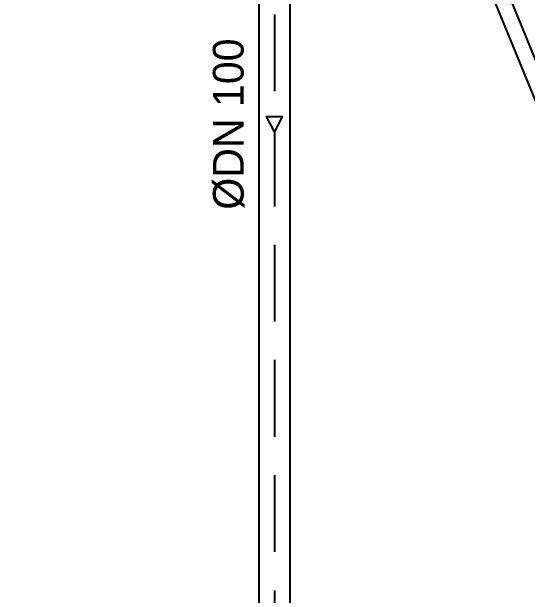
# Model space of a CAD drawing. Header units: millimetres. Extents: x -1292 to 2253, y 326 to 453.
# Drawn here: x 2095.791 to 2097.47, y 341.088 to 342.988 of the extents above; entities that cross this region are included whole.
import ezdxf
from ezdxf.enums import TextEntityAlignment as Align

# ---------------------------------------------------------------- set-up
doc = ezdxf.new("R2010")
doc.units = ezdxf.units.MM
doc.header["$LTSCALE"] = 0.5
doc.linetypes.add('HIDDENX2', pattern=[0.75, 0.5, -0.25])
for name, color, linetype in [('Eixo', 4, 'HIDDENX2'), ('Esgoto', 5, 'ByLayer'), ('TEXTO', 7, 'Continuous')]:
    doc.layers.add(name, color=color, linetype=linetype)

msp = doc.modelspace()

# ---------------------------------------------------------------- linework, layer by layer
at = {"layer": 'Eixo'}
for p, q in [((2095.8377, 346.868), (2098.5037, 340.3785)), ((2096.6465, 346.3541), (2096.6465, 338.8898))]:
    msp.add_line(p, q, dxfattribs=at)
at = {"layer": 'Esgoto', "color": 3}
for points in [[(2095.7914, 346.849, 0), (2098.4574, 340.3595, 0)], [(2096.5965, 346.3541, 0), (2096.5965, 338.8898, 0)], [(2096.6965, 346.3541, 0), (2096.6965, 338.8898, 0)], [(2096.6465, 342.647, 0), (2096.6465, 342.647, 0), (2096.6715, 342.647, 0), (2096.6465, 342.597, 0), (2096.6215, 342.647, 0), (2096.6465, 342.647, 0)]]:
    msp.add_polyline3d(points, dxfattribs=at)

# ---------------------------------------------------------------- texts
at = {"layer": 'TEXTO'}
msp.add_text('ØDN 100', height=0.1, rotation=90, dxfattribs=at).set_placement((2096.4965, 342.622), align=Align.MIDDLE_CENTER)

doc.saveas('drawing.dxf')
